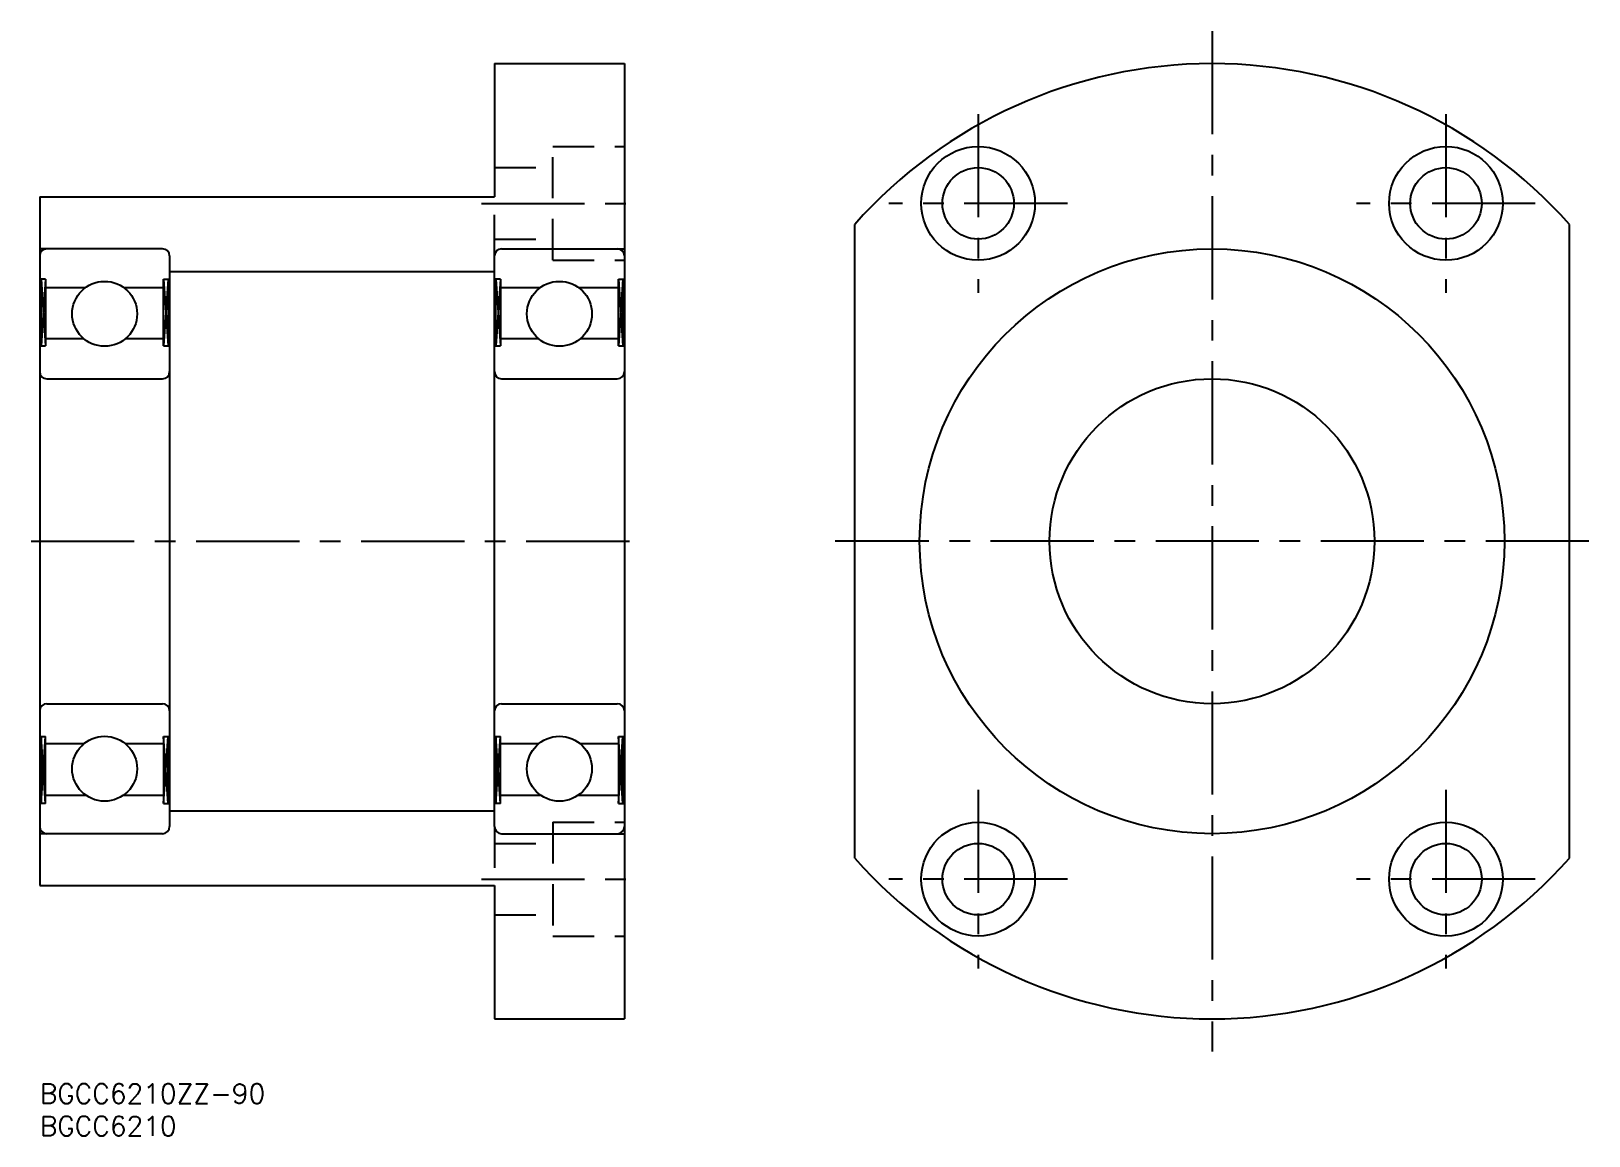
# Model space of a CAD drawing. Extents: x -1 to 238, y -8 to 162.
import ezdxf

# ---------------------------------------------------------------- set-up
doc = ezdxf.new("R2010")
doc.units = 0
doc.header["$LTSCALE"] = 0.5
doc.linetypes.add('CENTER', pattern=[50.8, 31.75, -6.35, 6.35, -6.35])
doc.linetypes.add('DASHED', pattern=[19.05, 12.7, -6.35])
for name, color, linetype in [('MSM_CENTER', 1, 'CENTER'), ('MSM_CONTINUOUS', 7, 'CONTINUOUS'), ('MSM_DASHED', 4, 'DASHED'), ('MSM_NARROW', 5, 'CONTINUOUS'), ('MSM_PART_NUMBER', 7, 'CONTINUOUS')]:
    doc.layers.add(name, color=color, linetype=linetype)
doc.styles.get("Standard").update_dxf_attribs({"font": 'txt.shx', "height": 3, "bigfont": 'bigfont.shx'})

msp = doc.modelspace()

# ---------------------------------------------------------------- linework, layer by layer
at = {"layer": 'MSM_CENTER'}
for p, q in [((180.44, 162), (180.44, 5)), ((144.44, 149.25), (144.44, 121.75)), ((216.44, 149.25), (216.44, 121.75)), ((68, 135.5), (92, 135.5)), ((158.19, 135.5), (130.69, 135.5)), ((230.19, 135.5), (202.69, 135.5)), ((-1.31, 83.5), (92.26, 83.5)), ((238.44, 83.5), (122.44, 83.5)), ((144.44, 45.25), (144.44, 17.75)), ((216.44, 45.25), (216.44, 17.75)), ((68, 31.5), (92, 31.5)), ((158.19, 31.5), (130.69, 31.5)), ((230.19, 31.5), (202.69, 31.5))]:
    msp.add_line(p, q, dxfattribs=at)
at = {"layer": 'MSM_CONTINUOUS'}
for p, q in [((70, 157), (90, 157)), ((70, 157), (70, 136.5)), ((90, 157), (90, 10)), ((0, 136.5), (70, 136.5)), ((0, 136.5), (0, 30.5)), ((125.44, 34.74), (125.44, 132.26)), ((235.44, 34.74), (235.44, 132.26)), ((18.9, 128.5), (0, 128.5)), ((20, 127.4), (20, 39.6)), ((70, 39.6), (70, 127.4)), ((71.1, 128.5), (90, 128.5)), ((20, 125), (70, 125)), ((0.92, 123.85), (0, 123.85)), ((0.23, 113.55), (0.23, 123.85)), ((0.92, 123.85), (0.92, 113.55)), ((0.92, 122.55), (7.07, 122.55)), ((12.93, 122.55), (19.08, 122.55)), ((19.08, 123.85), (20, 123.85)), ((19.08, 113.55), (19.08, 123.85)), ((19.77, 123.85), (19.77, 113.55)), ((70.92, 123.85), (70, 123.85)), ((70.23, 113.55), (70.23, 123.85)), ((70.92, 123.85), (70.92, 113.55)), ((70.92, 122.55), (77.07, 122.55)), ((82.93, 122.55), (89.08, 122.55)), ((89.08, 123.85), (90, 123.85)), ((89.08, 113.55), (89.08, 123.85)), ((89.77, 123.85), (89.77, 113.55)), ((0, 113.55), (0.92, 113.55)), ((6.81, 114.65), (0.92, 114.65)), ((19.08, 114.65), (13.19, 114.65)), ((19.08, 113.55), (20, 113.55)), ((70, 113.55), (70.92, 113.55)), ((76.81, 114.65), (70.92, 114.65)), ((89.08, 114.65), (83.19, 114.65)), ((89.08, 113.55), (90, 113.55)), ((1.1, 108.5), (18.9, 108.5)), ((71.1, 108.5), (88.9, 108.5)), ((1.1, 58.5), (18.9, 58.5)), ((71.1, 58.5), (88.9, 58.5)), ((0, 53.45), (0.92, 53.45)), ((0.23, 53.45), (0.23, 43.15)), ((0.92, 43.15), (0.92, 53.45)), ((19.08, 53.45), (19.08, 43.15)), ((19.08, 53.45), (20, 53.45)), ((19.77, 43.15), (19.77, 53.45)), ((70, 53.45), (70.92, 53.45)), ((70.23, 53.45), (70.23, 43.15)), ((70.92, 43.15), (70.92, 53.45)), ((89.08, 53.45), (89.08, 43.15)), ((89.08, 53.45), (90, 53.45)), ((89.77, 43.15), (89.77, 53.45)), ((6.81, 52.35), (0.92, 52.35)), ((19.08, 52.35), (13.19, 52.35)), ((76.81, 52.35), (70.92, 52.35)), ((89.08, 52.35), (83.19, 52.35)), ((0.92, 44.45), (7.07, 44.45)), ((12.93, 44.45), (19.08, 44.45)), ((70.92, 44.45), (77.07, 44.45)), ((82.93, 44.45), (89.08, 44.45)), ((0.92, 43.15), (0, 43.15)), ((19.08, 43.15), (20, 43.15)), ((20, 42), (70, 42)), ((70.92, 43.15), (70, 43.15)), ((89.08, 43.15), (90, 43.15)), ((18.9, 38.5), (0, 38.5)), ((71.1, 38.5), (90, 38.5)), ((0, 30.5), (70, 30.5)), ((70, 30.5), (70, 10)), ((70, 10), (90, 10))]:
    msp.add_line(p, q, dxfattribs=at)
for centre, radius in [((144.44, 135.5), 8.75), ((216.44, 135.5), 8.75), ((144.44, 135.5), 5.5), ((216.44, 135.5), 5.5), ((180.44, 83.5), 45), ((10, 118.5), 5), ((80, 118.5), 5), ((180.44, 83.5), 25), ((10, 48.5), 5), ((80, 48.5), 5), ((144.44, 31.5), 8.75), ((216.44, 31.5), 8.75), ((144.44, 31.5), 5.5), ((216.44, 31.5), 5.5)]:
    msp.add_circle(centre, radius, dxfattribs=at)
for centre, radius, start, end in [((180.44, 83.5), 73.5, 41.5567, 138.4433), ((1.1, 127.4), 1.1, 90, 180), ((18.9, 127.4), 1.1, 0, 90), ((71.1, 127.4), 1.1, 90, 180), ((88.9, 127.4), 1.1, 0, 90), ((1.1, 109.6), 1.1, 180, 270), ((18.9, 109.6), 1.1, 270, 0), ((71.1, 109.6), 1.1, 180, 270), ((88.9, 109.6), 1.1, 270, 0), ((1.1, 57.4), 1.1, 90, 180), ((18.9, 57.4), 1.1, 0, 90), ((71.1, 57.4), 1.1, 90, 180), ((88.9, 57.4), 1.1, 0, 90), ((1.1, 39.6), 1.1, 180, 270), ((18.9, 39.6), 1.1, 270, 0), ((71.1, 39.6), 1.1, 180, 270), ((88.9, 39.6), 1.1, 270, 0), ((180.44, 83.5), 73.5, 221.5567, 318.4433)]:
    msp.add_arc(centre, radius, start, end, dxfattribs=at)
at = {"layer": 'MSM_DASHED'}
for p, q in [((79, 126.75), (79, 144.25)), ((79, 144.25), (90, 144.25)), ((70, 141), (79, 141)), ((70, 127.4), (70, 136.5)), ((70, 130), (79, 130)), ((79, 126.75), (90, 126.75)), ((70, 39.6), (70, 30.5)), ((79, 40.25), (79, 22.75)), ((79, 40.25), (90, 40.25)), ((70, 37), (79, 37)), ((70, 26), (79, 26)), ((79, 22.75), (90, 22.75))]:
    msp.add_line(p, q, dxfattribs=at)
at = {"layer": 'MSM_NARROW'}
for p, q in [((0.23, 123.85), (0.92, 113.55)), ((0.92, 123.85), (0.23, 113.55)), ((19.08, 123.85), (19.77, 113.55)), ((19.77, 123.85), (19.08, 113.55)), ((70.23, 123.85), (70.92, 113.55)), ((70.92, 123.85), (70.23, 113.55)), ((89.08, 123.85), (89.77, 113.55)), ((89.77, 123.85), (89.08, 113.55)), ((0.23, 43.15), (0.92, 53.45)), ((0.92, 43.15), (0.23, 53.45)), ((19.08, 43.15), (19.77, 53.45)), ((19.77, 43.15), (19.08, 53.45)), ((70.23, 43.15), (70.92, 53.45)), ((70.92, 43.15), (70.23, 53.45)), ((89.08, 43.15), (89.77, 53.45)), ((89.77, 43.15), (89.08, 53.45))]:
    msp.add_line(p, q, dxfattribs=at)

# ---------------------------------------------------------------- texts
at = {"layer": 'MSM_PART_NUMBER'}
for s, p in [('BGCC6210ZZ-90', (0, -3)), ('BGCC6210', (0, -8))]:
    msp.add_text(s, height=3, dxfattribs=at).set_placement(p)

doc.saveas('drawing.dxf')
